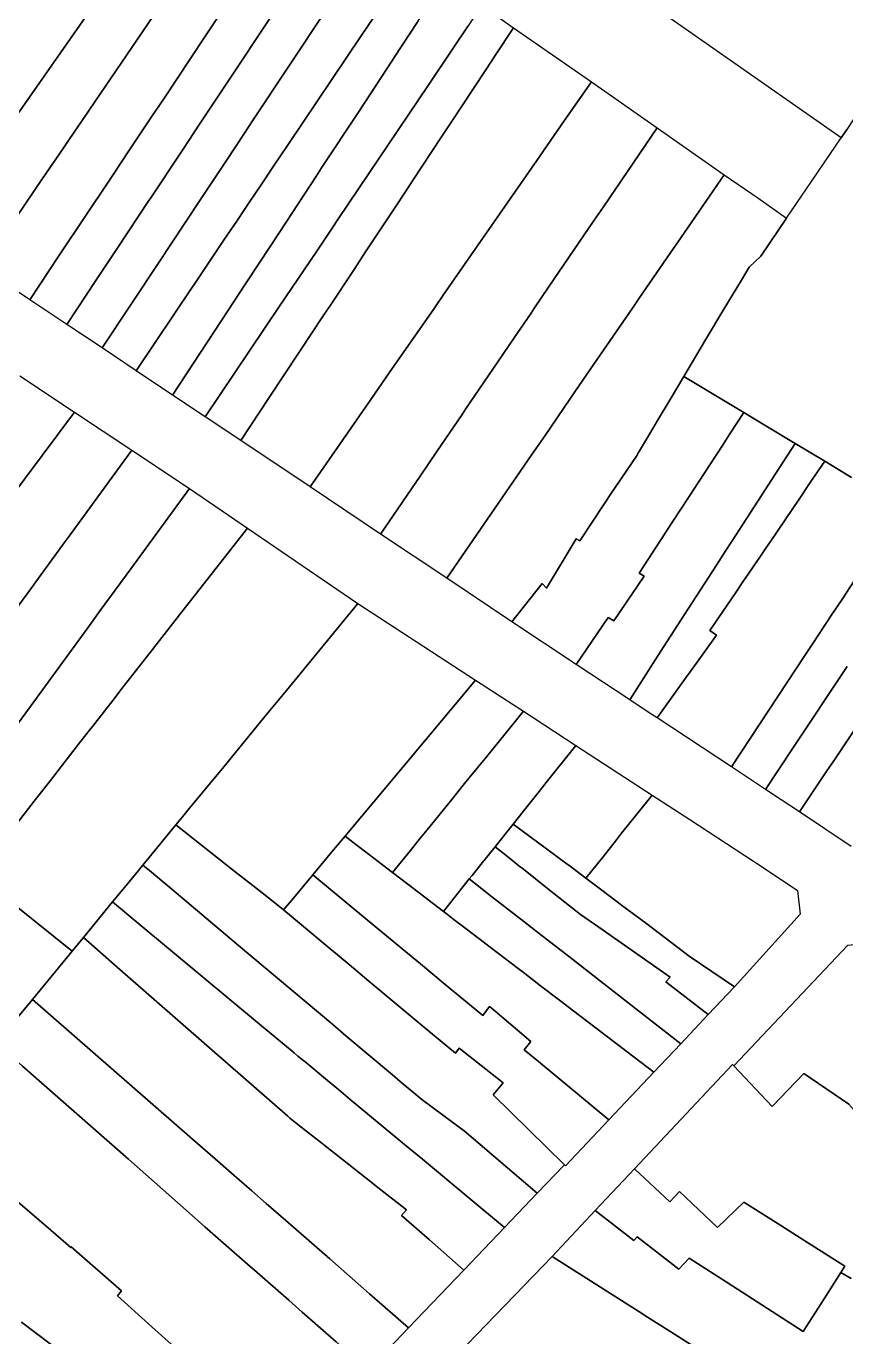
# Model space of a CAD drawing. Header units: metres. Extents: x 3 to 1005126, y 39 to 4383651.
# Drawn here: x 490633.2 to 490710.5, y 4371538.7 to 4371662.4 of the extents above; entities that cross this region are included whole.
import ezdxf

# ---------------------------------------------------------------- set-up
doc = ezdxf.new("R2010")
doc.units = ezdxf.units.M
doc.header["$MEASUREMENT"] = 0
doc.layers.add('TM_Llucmajor', color=7, linetype='Continuous')

msp = doc.modelspace()

# ---------------------------------------------------------------- linework, layer by layer
at = {"layer": 'TM_Llucmajor', "linetype": 'Continuous', "flags": 128}
for points in [[(490624.4, 4371642.59), (490618.9, 4371646.29), (490624.47, 4371654.82), (490626.06, 4371657.24), (490627, 4371658.68), (490628.41, 4371660.84), (490628.93, 4371661.64), (490631.12, 4371664.99), (490631.16, 4371665.05), (490642.61, 4371682.12), (490644.06, 4371681.11), (490645.35, 4371680.21), (490648.34, 4371678.14), (490648.93, 4371677.73), (490638.29, 4371662.49), (490631.78, 4371653.16), (490630.4, 4371651.18), (490630.3, 4371651.05), (490624.4, 4371642.59)], [(490629.05, 4371639.59), (490624.4, 4371642.59), (490630.3, 4371651.05), (490630.4, 4371651.18), (490631.78, 4371653.16), (490638.29, 4371662.49), (490648.93, 4371677.73), (490653.04, 4371674.87), (490652.93, 4371674.7), (490647.43, 4371666.61), (490645.74, 4371664.13), (490640.7, 4371656.72), (490639.76, 4371655.33), (490638.57, 4371653.58), (490637.28, 4371651.68), (490636.7, 4371650.83), (490634.78, 4371648.01), (490629.05, 4371639.59)], [(490640.38, 4371632.02), (490637.06, 4371634.24), (490639.8, 4371638.37), (490641.81, 4371641.4), (490644.81, 4371645.93), (490644.92, 4371646.1), (490647.96, 4371650.69), (490649.65, 4371653.24), (490651.46, 4371655.97), (490652.71, 4371657.86), (490659.01, 4371667.37), (490660.45, 4371669.54), (490660.52, 4371669.65), (490663.07, 4371673.5), (490666.36, 4371671.21), (490661.42, 4371663.76), (490654.65, 4371653.55), (490653.82, 4371652.29), (490652.11, 4371649.71), (490651.29, 4371648.48), (490649.79, 4371646.21), (490648.13, 4371643.7), (490645.8, 4371640.19), (490640.38, 4371632.02)], [(490650.1, 4371625.52), (490647.03, 4371627.57), (490652.25, 4371635.52), (490653.92, 4371638.06), (490655.2, 4371640.02), (490657.14, 4371642.98), (490660.61, 4371648.26), (490661.1, 4371649.01), (490664.56, 4371654.27), (490666.24, 4371656.83), (490667.73, 4371659.1), (490667.94, 4371659.43), (490670.17, 4371662.82), (490672.75, 4371666.75), (490676.21, 4371664.33), (490674.93, 4371662.42), (490673.58, 4371660.42), (490671.15, 4371656.8), (490662.7, 4371644.24), (490662.08, 4371643.31), (490660.63, 4371641.16), (490657.12, 4371635.95), (490650.1, 4371625.52)], [(490660, 4371618.9), (490653.47, 4371623.27), (490656.15, 4371627.33), (490658.92, 4371631.53), (490660.39, 4371633.75), (490660.94, 4371634.58), (490661.25, 4371635.05), (490661.92, 4371636.06), (490664.09, 4371639.34), (490665.3, 4371641.18), (490668.06, 4371645.35), (490668.97, 4371646.73), (490669.72, 4371647.87), (490672.35, 4371651.86), (490673.4, 4371653.45), (490674.38, 4371654.92), (490675.37, 4371656.42), (490676.65, 4371658.36), (490677.48, 4371659.61), (490679.21, 4371662.24), (490686.54, 4371657.12), (490683.98, 4371653.44), (490681.39, 4371649.7), (490672.62, 4371637.08), (490671.96, 4371636.13), (490671.7, 4371635.74), (490670.32, 4371633.75), (490667.76, 4371630.07), (490665.45, 4371626.75), (490662.8, 4371622.94), (490660, 4371618.9)], [(490666.66, 4371614.44), (490660, 4371618.9), (490662.8, 4371622.94), (490665.45, 4371626.75), (490667.76, 4371630.07), (490670.32, 4371633.75), (490671.7, 4371635.74), (490671.96, 4371636.13), (490672.62, 4371637.08), (490681.39, 4371649.7), (490683.98, 4371653.44), (490686.54, 4371657.12), (490692.74, 4371652.79), (490687.68, 4371645.33), (490686.82, 4371644.07), (490682.51, 4371637.75), (490681.19, 4371635.81), (490680.85, 4371635.31), (490679.26, 4371632.97), (490678.8, 4371632.29), (490677.71, 4371630.69), (490674.68, 4371626.23), (490674.34, 4371625.73), (490671.96, 4371622.23), (490670.38, 4371619.91), (490666.66, 4371614.44)], [(490672.91, 4371610.27), (490666.66, 4371614.44), (490670.38, 4371619.91), (490671.96, 4371622.23), (490674.34, 4371625.73), (490674.68, 4371626.23), (490677.71, 4371630.69), (490678.8, 4371632.29), (490679.26, 4371632.97), (490680.85, 4371635.31), (490681.19, 4371635.81), (490682.51, 4371637.75), (490686.82, 4371644.07), (490687.68, 4371645.33), (490692.74, 4371652.79), (490699.08, 4371648.37), (490696.3, 4371644.33), (490694.71, 4371642), (490693.99, 4371640.95), (490691.06, 4371636.7), (490690.41, 4371635.76), (490686.16, 4371629.57), (490684.52, 4371627.18), (490682.17, 4371623.76), (490680.94, 4371621.97), (490672.91, 4371610.27)], [(490679.03, 4371606.17), (490672.91, 4371610.27), (490680.94, 4371621.97), (490682.17, 4371623.76), (490684.52, 4371627.18), (490686.16, 4371629.57), (490690.41, 4371635.76), (490691.06, 4371636.7), (490693.99, 4371640.95), (490694.71, 4371642), (490696.3, 4371644.33), (490699.08, 4371648.37), (490702.23, 4371646.17), (490704.96, 4371644.26), (490702.54, 4371640.68), (490701.42, 4371639.65), (490700.69, 4371638.42), (490699.05, 4371635.67), (490697.32, 4371632.78), (490695.26, 4371629.32), (490693.96, 4371627.14), (490692.79, 4371625.18), (490692.11, 4371624.03), (490691.09, 4371622.32), (490690.9, 4371622), (490690.85, 4371621.91), (490688.33, 4371618.14), (490687.78, 4371617.32), (490685.44, 4371613.82), (490685.1, 4371614), (490682.3, 4371609.35), (490681.9, 4371609.79), (490679.03, 4371606.17)], [(490685.11, 4371602.15), (490679.03, 4371606.17), (490681.9, 4371609.79), (490682.3, 4371609.35), (490685.1, 4371614), (490685.44, 4371613.82), (490687.78, 4371617.32), (490688.33, 4371618.14), (490690.85, 4371621.91), (490690.9, 4371622), (490691.09, 4371622.32), (490692.11, 4371624.03), (490692.79, 4371625.18), (490693.96, 4371627.14), (490695.26, 4371629.32), (490700.92, 4371625.92), (490699.55, 4371623.81), (490698.96, 4371622.9), (490696.64, 4371619.34), (490695.84, 4371618.1), (490694.93, 4371616.71), (490693.61, 4371614.69), (490693.57, 4371614.62), (490691.06, 4371610.77), (490691.52, 4371610.47), (490688.66, 4371606.27), (490688.13, 4371606.57), (490685.11, 4371602.15)], [(490690.18, 4371598.79), (490685.11, 4371602.15), (490688.13, 4371606.57), (490688.66, 4371606.27), (490691.52, 4371610.47), (490691.06, 4371610.77), (490693.57, 4371614.62), (490693.61, 4371614.69), (490694.93, 4371616.71), (490695.84, 4371618.1), (490696.64, 4371619.34), (490698.96, 4371622.9), (490699.55, 4371623.81), (490700.92, 4371625.92), (490702.85, 4371624.76), (490705.76, 4371623.01), (490704.6, 4371621.21), (490700.86, 4371615.42), (490699.82, 4371613.82), (490699.16, 4371612.8), (490698.34, 4371611.52), (490695.33, 4371606.87), (490693.03, 4371603.31), (490690.18, 4371598.79)], [(490692.75, 4371597.09), (490692.01, 4371597.58), (490690.18, 4371598.79), (490693.03, 4371603.31), (490695.33, 4371606.87), (490698.34, 4371611.52), (490699.16, 4371612.8), (490699.82, 4371613.82), (490700.86, 4371615.42), (490704.6, 4371621.21), (490705.76, 4371623.01), (490708.57, 4371621.32), (490707.26, 4371619.4), (490706.14, 4371617.75), (490703.43, 4371613.76), (490702.99, 4371613.11), (490702.36, 4371612.18), (490701.99, 4371611.64), (490701.68, 4371611.18), (490700.78, 4371609.85), (490700.16, 4371608.94), (490697.71, 4371605.34), (490698.35, 4371604.89), (490695.79, 4371601.34), (490695.59, 4371601.06), (490692.75, 4371597.09)], [(490652.95, 4371582.57), (490647.34, 4371586.99), (490648.13, 4371587.96), (490648.49, 4371588.39), (490649.85, 4371590.05), (490651.86, 4371592.49), (490655.33, 4371596.71), (490656.05, 4371597.59), (490657.77, 4371599.68), (490664.51, 4371607.89), (490675.62, 4371600.66), (490668.75, 4371592.44), (490667, 4371590.35), (490663.91, 4371586.65), (490663.31, 4371585.93), (490662.22, 4371584.63), (490660.26, 4371582.28), (490658.43, 4371580.09), (490657.5, 4371578.98), (490656.52, 4371579.75), (490654.61, 4371581.26), (490652.95, 4371582.57)], [(490665.48, 4371584.27), (490664.31, 4371585.16), (490663.31, 4371585.93), (490663.91, 4371586.65), (490667, 4371590.35), (490668.75, 4371592.44), (490675.62, 4371600.66), (490680.13, 4371597.73), (490676.67, 4371593.46), (490675.03, 4371591.44), (490674.58, 4371590.89), (490673.37, 4371589.39), (490671.73, 4371587.37), (490671.34, 4371586.89), (490670.31, 4371585.61), (490669.69, 4371584.85), (490669.47, 4371584.58), (490667.79, 4371582.51), (490665.48, 4371584.27)], [(490669.22, 4371581.41), (490667.79, 4371582.51), (490669.47, 4371584.58), (490669.69, 4371584.85), (490670.31, 4371585.61), (490671.34, 4371586.89), (490671.73, 4371587.37), (490673.37, 4371589.39), (490674.58, 4371590.89), (490675.03, 4371591.44), (490676.67, 4371593.46), (490680.13, 4371597.73), (490685.09, 4371594.5), (490682.29, 4371590.99), (490681.61, 4371590.14), (490680.11, 4371588.26), (490679.15, 4371587.05), (490678.54, 4371586.29), (490677.46, 4371584.94), (490676.13, 4371583.27), (490675.29, 4371582.21), (490675.03, 4371581.89), (490672.59, 4371578.83), (490669.22, 4371581.41)], [(490683.16, 4371584.11), (490679.15, 4371587.05), (490680.11, 4371588.26), (490681.61, 4371590.14), (490682.29, 4371590.99), (490685.09, 4371594.5), (490692.27, 4371589.81), (490689.4, 4371586.2), (490688.91, 4371585.58), (490687.64, 4371583.99), (490686.03, 4371581.97), (490684.42, 4371583.18), (490684.35, 4371583.23), (490683.8, 4371583.64), (490683.16, 4371584.11)], [(490687.54, 4371580.83), (490686.03, 4371581.97), (490687.64, 4371583.99), (490688.91, 4371585.58), (490689.4, 4371586.2), (490692.27, 4371589.81), (490695.83, 4371587.49), (490702.76, 4371582.97), (490705.98, 4371580.79), (490706.23, 4371578.58), (490700.04, 4371571.72), (490695.78, 4371574.61), (490691.76, 4371577.65), (490689.39, 4371579.43), (490687.54, 4371580.83)], [(490649.79, 4371578.55), (490646.77, 4371581.08), (490644.85, 4371582.69), (490644.24, 4371583.21), (490647.34, 4371586.99), (490652.95, 4371582.57), (490654.61, 4371581.26), (490656.52, 4371579.75), (490657.5, 4371578.98), (490659.38, 4371577.41), (490661.5, 4371575.64), (490663.69, 4371573.81), (490665.56, 4371572.25), (490671.02, 4371567.69), (490673.72, 4371565.44), (490674.07, 4371565.91), (490678.21, 4371562.64), (490677.29, 4371561.53), (490684.01, 4371554.91), (490681.43, 4371552.22), (490674.54, 4371558.12), (490673.47, 4371558.9), (490670.54, 4371561.06), (490668.51, 4371562.78), (490667.77, 4371563.4), (490663.37, 4371567.1), (490662.14, 4371568.14), (490653.26, 4371575.62), (490649.79, 4371578.55)], [(490666.15, 4371577.4), (490661.94, 4371580.89), (490660.26, 4371582.28), (490662.22, 4371584.63), (490663.31, 4371585.93), (490664.31, 4371585.16), (490665.48, 4371584.27), (490667.79, 4371582.51), (490669.22, 4371581.41), (490672.59, 4371578.83), (490672.96, 4371578.55), (490673.61, 4371578.05), (490674.74, 4371577.19), (490677.66, 4371574.95), (490679.64, 4371573.44), (490680.11, 4371573.08), (490681.75, 4371571.82), (490683.55, 4371570.44), (490684.88, 4371569.42), (490692.43, 4371563.65), (490688.19, 4371559.15), (490681.55, 4371564.65), (490680.19, 4371565.77), (490680.84, 4371566.55), (490677.46, 4371569.42), (490676.94, 4371569.86), (490676.31, 4371568.99), (490674.5, 4371570.49), (490673.64, 4371571.2), (490672.76, 4371571.93), (490670.41, 4371573.89), (490669.74, 4371574.44), (490666.15, 4371577.4)], [(490679.87, 4371583.02), (490678.63, 4371584.01), (490677.46, 4371584.94), (490678.54, 4371586.29), (490679.15, 4371587.05), (490683.16, 4371584.11), (490683.8, 4371583.64), (490684.35, 4371583.23), (490684.42, 4371583.18), (490686.03, 4371581.97), (490687.54, 4371580.83), (490689.39, 4371579.43), (490691.76, 4371577.65), (490695.78, 4371574.61), (490700.04, 4371571.72), (490697.56, 4371569.09), (490693.57, 4371572.17), (490693.98, 4371572.61), (490689.36, 4371575.85), (490687.24, 4371577.34), (490685.52, 4371578.54), (490682.57, 4371580.86), (490679.97, 4371582.94), (490679.87, 4371583.02)], [(490680.18, 4371577.87), (490677.7, 4371579.8), (490677.13, 4371580.25), (490676.2, 4371580.97), (490675.03, 4371581.89), (490675.29, 4371582.21), (490676.13, 4371583.27), (490677.46, 4371584.94), (490678.63, 4371584.01), (490679.87, 4371583.02), (490679.97, 4371582.94), (490682.57, 4371580.86), (490685.52, 4371578.54), (490687.24, 4371577.34), (490689.36, 4371575.85), (490693.98, 4371572.61), (490693.57, 4371572.17), (490697.56, 4371569.09), (490694.97, 4371566.34), (490691, 4371569.44), (490686.68, 4371572.8), (490684.78, 4371574.28), (490684.09, 4371574.82), (490681.62, 4371576.74), (490680.18, 4371577.87)], [(490655.44, 4371568.02), (490643.84, 4371577.66), (490641.37, 4371579.72), (490642.33, 4371580.89), (490643.54, 4371582.35), (490644.24, 4371583.21), (490644.85, 4371582.69), (490646.77, 4371581.08), (490649.79, 4371578.55), (490653.26, 4371575.62), (490662.14, 4371568.14), (490663.37, 4371567.1), (490667.77, 4371563.4), (490668.51, 4371562.78), (490670.54, 4371561.06), (490673.47, 4371558.9), (490674.54, 4371558.12), (490681.43, 4371552.22), (490678.35, 4371548.99), (490674.98, 4371551.79), (490670.6, 4371555.43), (490668.92, 4371556.83), (490668.01, 4371557.59), (490664.52, 4371560.49), (490663.79, 4371561.09), (490662.68, 4371562.01), (490661.65, 4371562.87), (490659.69, 4371564.49), (490658.86, 4371565.18), (490658.5, 4371565.48), (490657.58, 4371566.24), (490655.44, 4371568.02)], [(490661.5, 4371575.64), (490659.38, 4371577.41), (490657.5, 4371578.98), (490658.43, 4371580.09), (490660.26, 4371582.28), (490661.94, 4371580.89), (490666.15, 4371577.4), (490669.74, 4371574.44), (490670.41, 4371573.89), (490672.76, 4371571.93), (490673.64, 4371571.2), (490674.5, 4371570.49), (490676.31, 4371568.99), (490676.94, 4371569.86), (490677.46, 4371569.42), (490680.84, 4371566.55), (490680.19, 4371565.77), (490681.55, 4371564.65), (490688.19, 4371559.15), (490684.11, 4371554.82), (490684.01, 4371554.91), (490677.29, 4371561.53), (490678.21, 4371562.64), (490674.07, 4371565.91), (490673.72, 4371565.44), (490671.02, 4371567.69), (490665.56, 4371572.25), (490663.69, 4371573.81), (490661.5, 4371575.64)], [(490672.96, 4371578.55), (490672.59, 4371578.83), (490675.03, 4371581.89), (490676.2, 4371580.97), (490677.13, 4371580.25), (490677.7, 4371579.8), (490680.18, 4371577.87), (490681.62, 4371576.74), (490684.09, 4371574.82), (490684.78, 4371574.28), (490686.68, 4371572.8), (490691, 4371569.44), (490694.97, 4371566.34), (490692.43, 4371563.65), (490684.88, 4371569.42), (490683.55, 4371570.44), (490681.75, 4371571.82), (490680.11, 4371573.08), (490679.64, 4371573.44), (490677.66, 4371574.95), (490674.74, 4371577.19), (490673.61, 4371578.05), (490672.96, 4371578.55)], [(490654.7, 4371562.3), (490652.51, 4371564.21), (490650.53, 4371565.94), (490642.07, 4371573.35), (490638.62, 4371576.37), (490641.37, 4371579.72), (490643.84, 4371577.66), (490655.44, 4371568.02), (490657.58, 4371566.24), (490658.5, 4371565.48), (490658.86, 4371565.18), (490659.69, 4371564.49), (490661.65, 4371562.87), (490662.68, 4371562.01), (490663.79, 4371561.09), (490664.52, 4371560.49), (490668.01, 4371557.59), (490668.92, 4371556.83), (490670.6, 4371555.43), (490674.98, 4371551.79), (490678.35, 4371548.99), (490674.51, 4371544.98), (490671.27, 4371547.82), (490668.62, 4371550.13), (490669.09, 4371550.66), (490668.22, 4371551.34), (490667.68, 4371551.77), (490666.54, 4371552.67), (490665.29, 4371553.65), (490661.44, 4371556.69), (490661.12, 4371556.94), (490659.58, 4371558.15), (490658.1, 4371559.32), (490657.9, 4371559.5), (490654.7, 4371562.3)], [(490651.53, 4371555.06), (490648.92, 4371557.34), (490633.82, 4371570.53), (490636.27, 4371573.51), (490637.57, 4371575.09), (490638.62, 4371576.37), (490642.07, 4371573.35), (490650.53, 4371565.94), (490652.51, 4371564.21), (490654.7, 4371562.3), (490657.9, 4371559.5), (490658.1, 4371559.32), (490659.58, 4371558.15), (490661.12, 4371556.94), (490661.44, 4371556.69), (490665.29, 4371553.65), (490666.54, 4371552.67), (490667.68, 4371551.77), (490668.22, 4371551.34), (490669.09, 4371550.66), (490668.62, 4371550.13), (490671.27, 4371547.82), (490674.51, 4371544.98), (490669.29, 4371539.53), (490665.61, 4371542.74), (490661.86, 4371546.03), (490657.73, 4371549.64), (490655.87, 4371551.26), (490654.51, 4371552.45), (490653.06, 4371553.72), (490652.84, 4371553.91), (490651.53, 4371555.06)], [(490706.58, 4371563.53), (490703.59, 4371560.43), (490699.98, 4371564.26), (490710.72, 4371575.65), (490712.92, 4371575.87), (490719.9, 4371570.89), (490717.29, 4371566.99), (490715.41, 4371564.2), (490713.39, 4371561.21), (490712.07, 4371559.25), (490710.84, 4371560.64), (490706.58, 4371563.53)], [(490632.87, 4371564.22), (490630.42, 4371566.38), (490632.44, 4371568.85), (490633.82, 4371570.53), (490648.92, 4371557.34), (490651.53, 4371555.06), (490652.84, 4371553.91), (490653.06, 4371553.72), (490654.51, 4371552.45), (490655.87, 4371551.26), (490657.73, 4371549.64), (490661.86, 4371546.03), (490665.61, 4371542.74), (490669.29, 4371539.53), (490665.48, 4371535.54), (490662.46, 4371538.2), (490659.27, 4371541), (490657.99, 4371542.12), (490655.01, 4371544.75), (490654.11, 4371545.54), (490650.09, 4371549.07), (490648.61, 4371550.37), (490642.87, 4371555.43), (490632.87, 4371564.22)], [(490695.76, 4371546.1), (490694.8, 4371545.07), (490690.87, 4371548.12), (490690.54, 4371547.78), (490686.9, 4371550.6), (490690.6, 4371554.53), (490693.93, 4371551.43), (490694.87, 4371552.39), (490698.44, 4371549), (490700.94, 4371551.39), (490704.07, 4371549.39), (490706.69, 4371547.75), (490710.46, 4371545.34), (490710.08, 4371544.74), (490708.5, 4371542.27), (490706.53, 4371539.18), (490702.17, 4371541.98), (490698.92, 4371544.07), (490695.76, 4371546.1)], [(490677.66, 4371533.07), (490673.96, 4371537.05), (490682.83, 4371546.27), (490691.03, 4371541.07), (490691.85, 4371540.54), (490694.03, 4371539.16), (490697.34, 4371537.05), (490704.38, 4371532.58), (490701.63, 4371529), (490699.65, 4371530.53), (490698.53, 4371528.89), (490693.81, 4371531.82), (490693.04, 4371532.3), (490689.8, 4371534.32), (490687.62, 4371535.68), (490687.29, 4371535.88), (490685.3, 4371532.53), (490683.34, 4371530.44), (490680.44, 4371527.37), (490680.17, 4371527.08), (490677.13, 4371530.08), (490675.81, 4371531.16), (490676.92, 4371532.32), (490677.66, 4371533.07)]]:
    msp.add_lwpolyline(points, close=True, dxfattribs=at)
for points in [[(490718.13, 4371663.72), (490717.2, 4371662.35), (490711.25, 4371653.56), (490710.63, 4371652.65), (490710.1, 4371651.85), (490686.51, 4371668.36)], [(490659.01, 4371667.37), (490652.71, 4371657.86), (490651.46, 4371655.97), (490649.65, 4371653.24), (490647.96, 4371650.69), (490644.92, 4371646.1), (490644.81, 4371645.93), (490641.81, 4371641.4), (490639.8, 4371638.37), (490637.06, 4371634.24), (490637.06, 4371634.24), (490633.57, 4371636.57), (490636.32, 4371640.7), (490641.08, 4371647.85), (490641.45, 4371648.41), (490642.92, 4371650.61), (490645.05, 4371653.82), (490646.2, 4371655.54), (490650.03, 4371661.29), (490651.65, 4371663.73)], [(490651.65, 4371663.73), (490650.03, 4371661.29), (490646.2, 4371655.54), (490645.05, 4371653.82), (490642.92, 4371650.61), (490641.45, 4371648.41), (490641.08, 4371647.85), (490636.32, 4371640.7), (490633.57, 4371636.57), (490633.57, 4371636.57), (490629.05, 4371639.59), (490634.78, 4371648.01), (490636.7, 4371650.83), (490637.28, 4371651.68), (490638.57, 4371653.58), (490639.76, 4371655.33), (490640.7, 4371656.72), (490645.74, 4371664.13)], [(490667.16, 4371664.94), (490664.84, 4371661.49), (490657.95, 4371651.23), (490656.5, 4371649.07), (490655.38, 4371647.4), (490654.33, 4371645.84), (490653.88, 4371645.17), (490653.09, 4371643.99), (490651.91, 4371642.24), (490651.41, 4371641.49), (490649.06, 4371638), (490648.9, 4371637.77), (490643.59, 4371629.87), (490643.59, 4371629.87), (490640.38, 4371632.02), (490645.8, 4371640.19), (490648.13, 4371643.7), (490649.79, 4371646.21), (490651.29, 4371648.48), (490652.11, 4371649.71), (490653.82, 4371652.29), (490654.65, 4371653.55), (490661.42, 4371663.76)], [(490670.17, 4371662.82), (490667.94, 4371659.43), (490667.73, 4371659.1), (490666.24, 4371656.83), (490664.56, 4371654.27), (490661.1, 4371649.01), (490660.61, 4371648.26), (490657.14, 4371642.98), (490655.2, 4371640.02), (490653.92, 4371638.06), (490652.25, 4371635.52), (490647.03, 4371627.57), (490647.03, 4371627.57), (490643.59, 4371629.87), (490648.9, 4371637.77), (490649.06, 4371638), (490651.41, 4371641.49), (490651.91, 4371642.24), (490653.09, 4371643.99), (490653.88, 4371645.17), (490654.33, 4371645.84), (490655.38, 4371647.4), (490656.5, 4371649.07), (490657.95, 4371651.23), (490664.84, 4371661.49), (490667.16, 4371664.94)], [(490676.21, 4371664.33), (490679.21, 4371662.24), (490677.48, 4371659.61), (490676.65, 4371658.36), (490675.37, 4371656.42), (490674.38, 4371654.92), (490673.4, 4371653.45), (490672.35, 4371651.86), (490669.72, 4371647.87), (490668.97, 4371646.73), (490668.06, 4371645.35), (490665.3, 4371641.18), (490664.09, 4371639.34), (490661.92, 4371636.06), (490661.25, 4371635.05), (490660.94, 4371634.58), (490660.39, 4371633.75), (490658.92, 4371631.53), (490656.15, 4371627.33), (490653.47, 4371623.27), (490653.47, 4371623.27), (490650.1, 4371625.52), (490657.12, 4371635.95), (490660.63, 4371641.16), (490662.08, 4371643.31), (490662.7, 4371644.24), (490671.15, 4371656.8), (490673.58, 4371660.42), (490674.93, 4371662.42)], [(490711.09, 4371619.8), (490708.57, 4371621.32), (490705.76, 4371623.01), (490702.85, 4371624.76), (490700.92, 4371625.92), (490700.92, 4371625.92), (490695.26, 4371629.32), (490697.32, 4371632.78), (490699.05, 4371635.67), (490700.69, 4371638.42), (490701.42, 4371639.65), (490702.54, 4371640.68), (490704.96, 4371644.26), (490707.3, 4371647.72), (490707.37, 4371647.82), (490710.1, 4371651.85), (490710.63, 4371652.65)], [(490632.63, 4371629.37), (490637.78, 4371625.95), (490631.69, 4371617.78)], [(490631.69, 4371617.78), (490637.78, 4371625.95), (490643.2, 4371622.36), (490637.37, 4371614.39), (490636.91, 4371613.75), (490634.13, 4371609.95), (490633.65, 4371609.29), (490631.39, 4371606.19)], [(490631.39, 4371606.19), (490633.65, 4371609.29), (490634.13, 4371609.95), (490636.91, 4371613.75), (490637.37, 4371614.39), (490643.2, 4371622.36), (490648.63, 4371618.75), (490642.51, 4371610.36), (490640.22, 4371607.23), (490639.52, 4371606.26), (490639.04, 4371605.61), (490637.24, 4371603.14), (490636.4, 4371601.99), (490630.89, 4371594.44)], [(490711.34, 4371610.04), (490710.22, 4371608.34), (490709.24, 4371606.86), (490707.97, 4371604.93), (490707.44, 4371604.13), (490706.69, 4371602.99), (490702.44, 4371596.54), (490699.75, 4371592.47), (490699.75, 4371592.47), (490692.75, 4371597.09), (490695.59, 4371601.06), (490695.79, 4371601.34), (490698.35, 4371604.89), (490697.71, 4371605.34), (490700.16, 4371608.94), (490700.78, 4371609.85), (490701.68, 4371611.18), (490701.99, 4371611.64), (490702.36, 4371612.18), (490702.99, 4371613.11), (490703.43, 4371613.76), (490706.14, 4371617.75), (490707.26, 4371619.4), (490708.57, 4371621.32), (490711.09, 4371619.8)], [(490630.89, 4371594.44), (490636.4, 4371601.99), (490637.24, 4371603.14), (490639.04, 4371605.61), (490639.52, 4371606.26), (490640.22, 4371607.23), (490642.51, 4371610.36), (490648.63, 4371618.75), (490654.09, 4371615.02), (490647.7, 4371606.83), (490645.15, 4371603.56), (490643.55, 4371601.51), (490642.17, 4371599.73), (490641.61, 4371599.02), (490640.4, 4371597.46), (490639.91, 4371596.84), (490639.52, 4371596.33), (490639.21, 4371595.94), (490638.39, 4371594.89), (490636.57, 4371592.55), (490635.51, 4371591.19), (490634.21, 4371589.53), (490632.38, 4371587.16)], [(490632.38, 4371587.16), (490634.21, 4371589.53), (490635.51, 4371591.19), (490636.57, 4371592.55), (490638.39, 4371594.89), (490639.21, 4371595.94), (490639.52, 4371596.33), (490639.91, 4371596.84), (490640.4, 4371597.46), (490641.61, 4371599.02), (490642.17, 4371599.73), (490643.55, 4371601.51), (490645.15, 4371603.56), (490647.7, 4371606.83), (490654.09, 4371615.02), (490664.51, 4371607.89), (490657.77, 4371599.68), (490656.05, 4371597.59), (490655.33, 4371596.71), (490651.86, 4371592.49), (490649.85, 4371590.05), (490648.49, 4371588.39), (490648.13, 4371587.96), (490647.34, 4371586.99), (490644.24, 4371583.21), (490643.54, 4371582.35), (490642.33, 4371580.89), (490641.37, 4371579.72), (490638.62, 4371576.37), (490637.57, 4371575.09), (490637.57, 4371575.09), (490628.57, 4371582.29)], [(490710.67, 4371601.96), (490705.47, 4371594.13), (490702.96, 4371590.35), (490699.75, 4371592.47), (490702.44, 4371596.54), (490706.69, 4371602.99), (490707.44, 4371604.13), (490707.97, 4371604.93), (490709.24, 4371606.86), (490710.22, 4371608.34), (490711.34, 4371610.04)], [(490711.68, 4371596.45), (490709.53, 4371593.24), (490708.7, 4371591.99), (490706.18, 4371588.23), (490706.18, 4371588.23), (490704.46, 4371589.36), (490702.96, 4371590.35), (490705.47, 4371594.13), (490710.67, 4371601.96)], [(490711.04, 4371584.95), (490706.18, 4371588.23), (490708.7, 4371591.99), (490709.53, 4371593.24), (490711.68, 4371596.45)], [(490628.57, 4371582.29), (490637.57, 4371575.09), (490636.27, 4371573.51), (490633.82, 4371570.53), (490632.44, 4371568.85)], [(490632.87, 4371564.22), (490642.87, 4371555.43), (490648.61, 4371550.37), (490650.09, 4371549.07), (490654.11, 4371545.54), (490655.01, 4371544.75), (490657.99, 4371542.12), (490659.27, 4371541), (490662.46, 4371538.2), (490665.48, 4371535.54), (490658.26, 4371527.72), (490651.05, 4371534.23), (490650.76, 4371534.49), (490648.1, 4371536.89), (490647.21, 4371537.69), (490644.77, 4371539.89), (490641.84, 4371542.54), (490642.22, 4371543), (490637.48, 4371547.18), (490637.43, 4371547.11), (490635.55, 4371548.73), (490626.43, 4371556.56)], [(490711.04, 4371544.18), (490710.08, 4371544.74), (490710.46, 4371545.34), (490706.69, 4371547.75), (490704.07, 4371549.39), (490700.94, 4371551.39), (490698.44, 4371549), (490698.44, 4371549), (490694.87, 4371552.39), (490693.93, 4371551.43), (490690.6, 4371554.53), (490699.87, 4371564.39), (490699.98, 4371564.26), (490703.59, 4371560.43), (490706.58, 4371563.53), (490710.84, 4371560.64)], [(490626.43, 4371556.56), (490635.55, 4371548.73), (490637.43, 4371547.11), (490637.48, 4371547.18), (490642.22, 4371543), (490641.84, 4371542.54), (490644.77, 4371539.89), (490647.21, 4371537.69)], [(490697.34, 4371537.05), (490694.03, 4371539.16), (490691.85, 4371540.54), (490691.03, 4371541.07), (490682.83, 4371546.27), (490686.9, 4371550.6), (490690.54, 4371547.78), (490690.87, 4371548.12), (490694.8, 4371545.07), (490695.76, 4371546.1), (490698.92, 4371544.07), (490702.17, 4371541.98), (490706.53, 4371539.18), (490708.5, 4371542.27), (490710.08, 4371544.74), (490711.04, 4371544.18)], [(490632.78, 4371540.07), (490634.08, 4371539.09), (490637.04, 4371536.85), (490638, 4371536.13), (490640.68, 4371534.12), (490641.83, 4371533.25), (490643.05, 4371532.33), (490643.32, 4371532.12), (490645.06, 4371530.81), (490646.59, 4371529.65), (490650.45, 4371526.73), (490651.21, 4371527.68), (490654.87, 4371524.16), (490651.55, 4371520.68), (490639.03, 4371530.08), (490638.57, 4371530.43), (490635.82, 4371532.49), (490635.01, 4371533.1), (490632.29, 4371535.14)], [(490637.04, 4371536.85), (490634.08, 4371539.09), (490632.78, 4371540.07)]]:
    msp.add_lwpolyline(points, dxfattribs=at)

doc.saveas('drawing.dxf')
